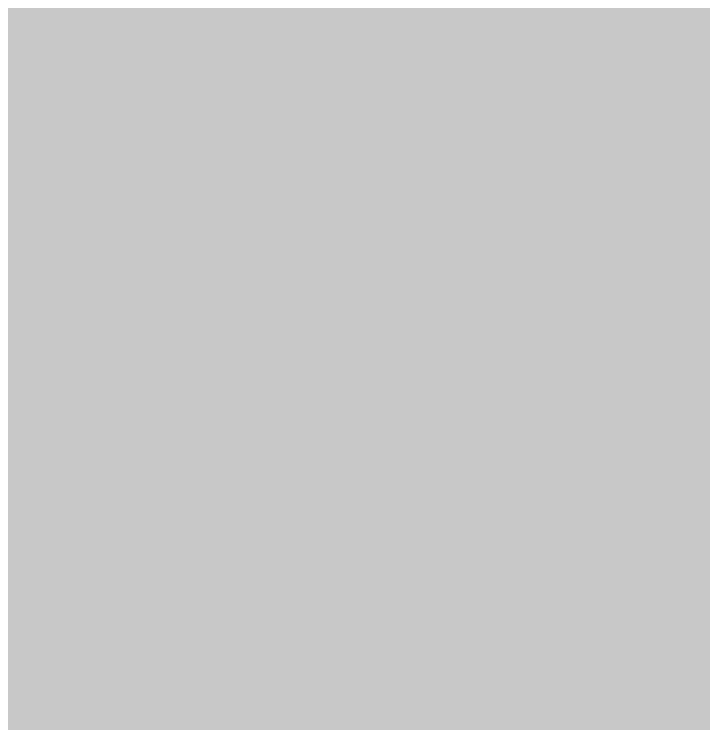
# Model space of a CAD drawing. Header units: inches. Extents: x -2 to 289, y -4 to 187.
# Drawn here: x 79.56052 to 79.58206, y 60.04076 to 60.06293 of the extents above; entities that cross this region are included whole.
import ezdxf

# ---------------------------------------------------------------- set-up
doc = ezdxf.new("R2010")
doc.units = ezdxf.units.IN
for name, color, linetype in [('Drill Drawing', 1, 'Continuous'), ('Top Overlay', 2, 'Continuous'), ('Top Solder', 216, 'Continuous')]:
    doc.layers.add(name, color=color, linetype=linetype)

# ---------------------------------------------------------------- blocks, each defined once
blk = doc.blocks.new('R___0402_72')
at = {"layer": 'Top Solder'}
blk.add_hatch(color=216, dxfattribs=at).paths.add_polyline_path([(-0.753501, -0.372501), (-0.753501, 0.372501), (-0.186299, 0.372501), (-0.186299, -0.372501)])
at = {"layer": 'Top Overlay', "const_width": 0.127}
blk.add_lwpolyline([(-0.7874, 0.4064), (0.7874, 0.4064)], dxfattribs=at)

msp = doc.modelspace()

# ---------------------------------------------------------------- linework, layer by layer
at = {"layer": 'Drill Drawing', "const_width": 0.0508}
for points in [[(79.5528, 60.071), (79.5528, 60.325)], [(79.4258, 60.071), (79.5528, 60.071)]]:
    msp.add_lwpolyline(points, dxfattribs=at)
at = {"layer": 'Drill Drawing', "const_width": 0.0254}
msp.add_lwpolyline([(79.5401, 60.071, 1), (79.5655, 60.071, 1)], format="xyb", close=True, dxfattribs=at)
msp.add_lwpolyline([(79.5401, 60.071, 1), (79.5655, 60.071, 1)], format="xyb", close=True, dxfattribs=at)

# ---------------------------------------------------------------- block references
at = {"rotation": 90}
msp.add_blockref('R___0402_72', (79.9338, 60.6679), dxfattribs=at)

doc.saveas('drawing.dxf')
